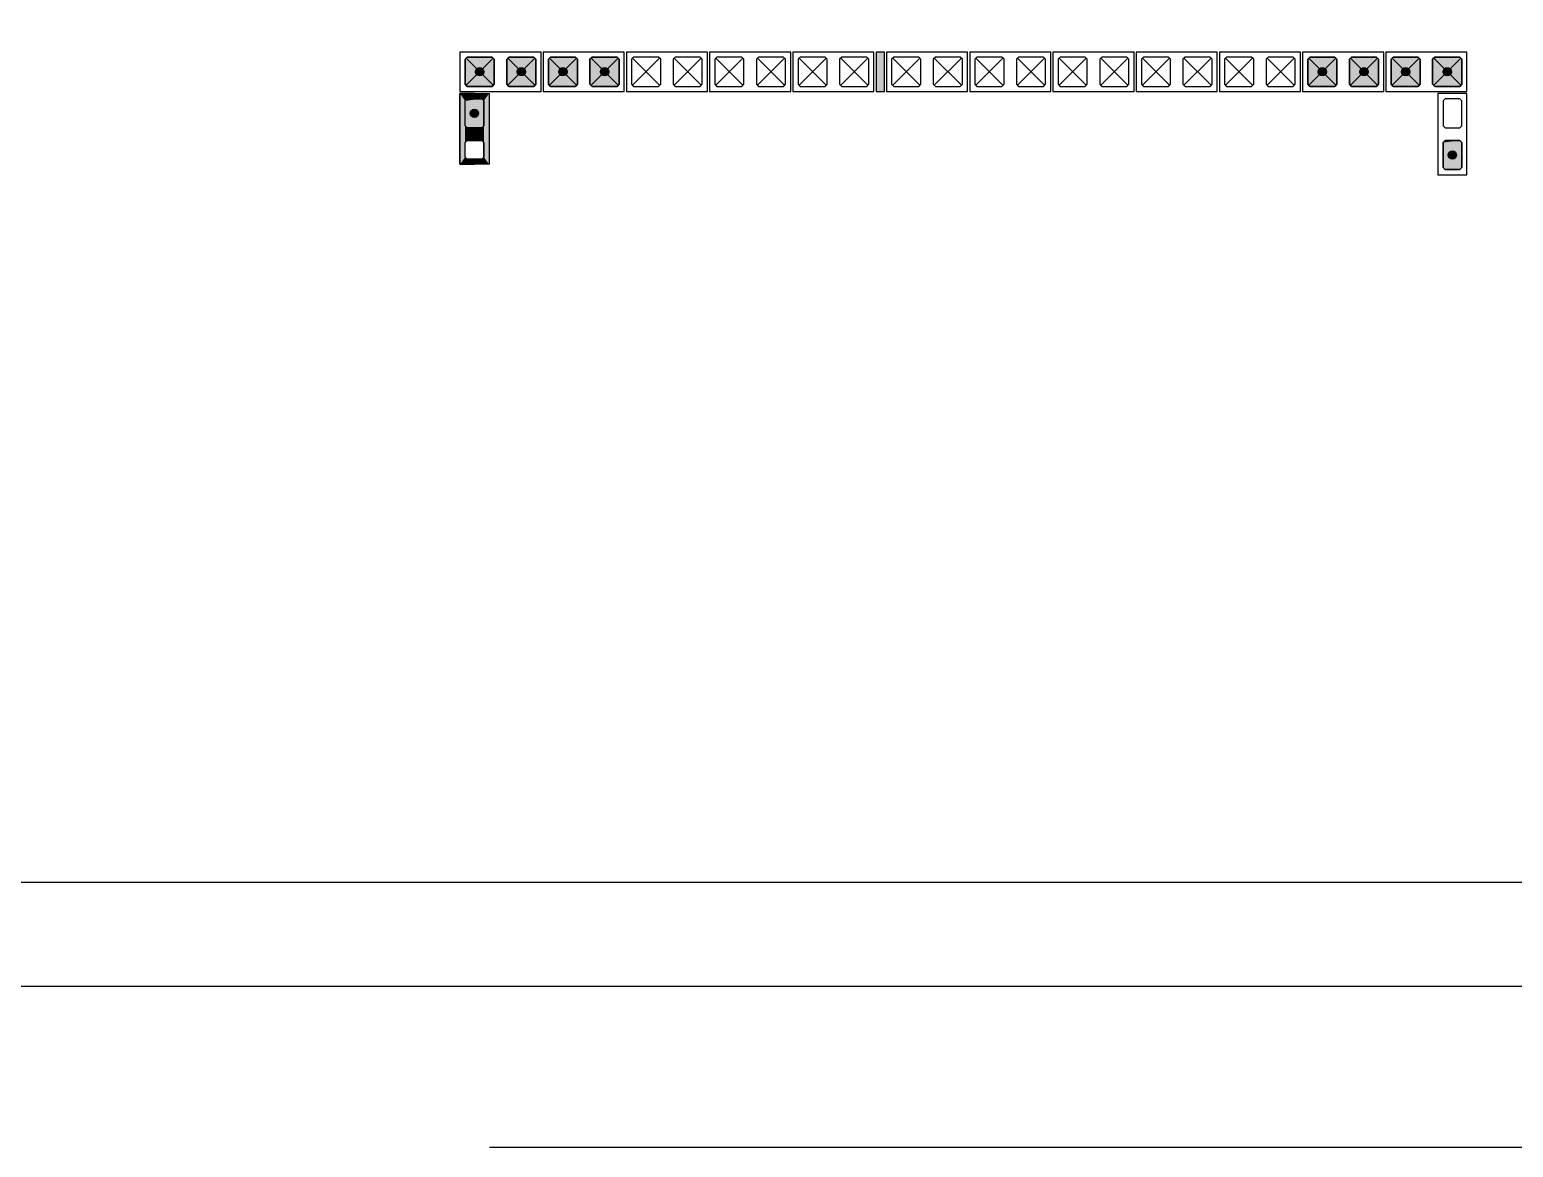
# Model space of a CAD drawing. Extents: x -2 to 121, y -2 to 61.
# Drawn here: x 68.63 to 82.89, y -1.55 to 9.19 of the extents above; entities that cross this region are included whole.
import ezdxf

# ---------------------------------------------------------------- set-up
doc = ezdxf.new("R2010")
doc.units = 0
doc.header["$MEASUREMENT"] = 0
doc.linetypes.add('ESTILO_TQS_0001', pattern=[0.45, 0.3, -0.15])
doc.linetypes.add('HIDDEN', pattern=[0.375, 0.25, -0.125])
doc.layers.get('Defpoints').update_dxf_attribs({"linetype": 'CONTINUOUS'})
for name, color, linetype in [('ARQ_FOLHA', 7, 'CONTINUOUS'), ('PENA_01', 1, 'CONTINUOUS'), ('PENA_02', 2, 'CONTINUOUS'), ('PENA_03', 3, 'CONTINUOUS'), ('PENA_11', 252, 'CONTINUOUS'), ('PENA_21', 100, 'CONTINUOUS'), ('PENA_25', 210, 'CONTINUOUS')]:
    doc.layers.add(name, color=color, linetype=linetype)

msp = doc.modelspace()

# ---------------------------------------------------------------- linework, layer by layer
at = {"layer": 'ARQ_FOLHA', "color": 1}
for points in [[(0, -0.003745), (118.9, -0.003745), (118.9, 59.396255), (0, 59.396255)], [(2.5, 0.996255), (117.9, 0.996255), (117.9, 58.396255), (2.5, 58.396255)]]:
    msp.add_lwpolyline(points, close=True, dxfattribs=at)
at = {"layer": 'Defpoints', "color": 8, "linetype": 'HIDDEN', "ltscale": 100}
msp.add_lwpolyline([(-1.95, 60.946255), (-1.95, -1.553745), (120.85, -1.553745), (120.85, 60.946255)], close=True, dxfattribs=at)
at = {"layer": 'PENA_01', "linetype": 'Continuous'}
for p, q in [((72.826947, 8.914781), (73.086947, 8.654781)), ((73.086947, 8.914781), (72.826947, 8.654781)), ((73.486947, 8.914781), (73.226947, 8.654781)), ((73.226947, 8.914781), (73.486947, 8.654781)), ((73.626947, 8.914781), (73.886947, 8.654781)), ((73.886947, 8.914781), (73.626947, 8.654781)), ((74.286947, 8.914781), (74.026947, 8.654781)), ((74.026947, 8.914781), (74.286947, 8.654781)), ((74.426947, 8.914781), (74.686947, 8.654781)), ((74.686947, 8.914781), (74.426947, 8.654781)), ((75.086947, 8.914781), (74.826947, 8.654781)), ((74.826947, 8.914781), (75.086947, 8.654781)), ((75.226947, 8.914781), (75.486947, 8.654781)), ((75.486947, 8.914781), (75.226947, 8.654781)), ((75.886947, 8.914781), (75.626947, 8.654781)), ((75.626947, 8.914781), (75.886947, 8.654781)), ((76.026947, 8.914781), (76.286947, 8.654781)), ((76.286947, 8.914781), (76.026947, 8.654781)), ((76.686947, 8.914781), (76.426947, 8.654781)), ((76.426947, 8.914781), (76.686947, 8.654781)), ((76.926947, 8.914781), (77.186947, 8.654781)), ((77.186947, 8.914781), (76.926947, 8.654781)), ((77.586947, 8.914781), (77.326947, 8.654781)), ((77.326947, 8.914781), (77.586947, 8.654781)), ((77.726947, 8.914781), (77.986947, 8.654781)), ((77.986947, 8.914781), (77.726947, 8.654781)), ((78.386947, 8.914781), (78.126947, 8.654781)), ((78.126947, 8.914781), (78.386947, 8.654781)), ((78.526947, 8.914781), (78.786947, 8.654781)), ((78.786947, 8.914781), (78.526947, 8.654781)), ((79.186947, 8.914781), (78.926947, 8.654781)), ((78.926947, 8.914781), (79.186947, 8.654781)), ((79.326947, 8.914781), (79.586947, 8.654781)), ((79.586947, 8.914781), (79.326947, 8.654781)), ((79.986947, 8.914781), (79.726947, 8.654781)), ((79.726947, 8.914781), (79.986947, 8.654781)), ((80.126947, 8.914781), (80.386947, 8.654781)), ((80.386947, 8.914781), (80.126947, 8.654781)), ((80.786947, 8.914781), (80.526947, 8.654781)), ((80.526947, 8.914781), (80.786947, 8.654781)), ((80.926947, 8.914781), (81.186947, 8.654781)), ((81.186947, 8.914781), (80.926947, 8.654781)), ((81.586947, 8.914781), (81.326947, 8.654781)), ((81.326947, 8.914781), (81.586947, 8.654781)), ((81.726947, 8.914781), (81.986947, 8.654781)), ((81.986947, 8.914781), (81.726947, 8.654781)), ((82.386947, 8.914781), (82.126947, 8.654781)), ((82.126947, 8.914781), (82.386947, 8.654781))]:
    msp.add_line(p, q, dxfattribs=at)
for points in [[(72.816947, 8.265191), (72.816947, 8.505191), (72.836947, 8.525191), (72.976947, 8.525191), (72.996947, 8.505191), (72.996947, 8.265191), (72.976947, 8.245191), (72.836947, 8.245191), (72.816947, 8.265191)], [(82.236947, 8.524781), (82.216947, 8.504781), (82.216947, 8.264781), (82.236947, 8.244781), (82.376947, 8.244781), (82.396947, 8.264781), (82.396947, 8.504781), (82.376947, 8.524781), (82.236947, 8.524781)], [(72.816947, 7.965191), (72.816947, 8.105191), (72.836947, 8.125191), (72.976947, 8.125191), (72.996947, 8.105191), (72.996947, 7.965191), (72.976947, 7.945191), (72.836947, 7.945191), (72.816947, 7.965191)], [(82.236947, 8.124781), (82.216947, 8.104781), (82.216947, 7.864781), (82.236947, 7.844781), (82.376947, 7.844781), (82.396947, 7.864781), (82.396947, 8.104781), (82.376947, 8.124781), (82.236947, 8.124781)]]:
    msp.add_lwpolyline(points, dxfattribs=at)
at = {"layer": 'PENA_02', "linetype": 'Continuous'}
for points in [[(72.766947, 8.594781), (73.546947, 8.594781), (73.546947, 8.974781), (72.766947, 8.974781), (72.766947, 8.594781)], [(73.566947, 8.594781), (74.346947, 8.594781), (74.346947, 8.974781), (73.566947, 8.974781), (73.566947, 8.594781)], [(74.366947, 8.594781), (75.146947, 8.594781), (75.146947, 8.974781), (74.366947, 8.974781), (74.366947, 8.594781)], [(75.166947, 8.594781), (75.946947, 8.594781), (75.946947, 8.974781), (75.166947, 8.974781), (75.166947, 8.594781)], [(75.966947, 8.594781), (76.746947, 8.594781), (76.746947, 8.974781), (75.966947, 8.974781), (75.966947, 8.594781)], [(76.846947, 8.974781), (76.766947, 8.974781), (76.766947, 8.594781), (76.846947, 8.594781), (76.846947, 8.974781)], [(76.866947, 8.594781), (77.646947, 8.594781), (77.646947, 8.974781), (76.866947, 8.974781), (76.866947, 8.594781)], [(77.666947, 8.594781), (78.446947, 8.594781), (78.446947, 8.974781), (77.666947, 8.974781), (77.666947, 8.594781)], [(78.466947, 8.594781), (79.246947, 8.594781), (79.246947, 8.974781), (78.466947, 8.974781), (78.466947, 8.594781)], [(79.266947, 8.594781), (80.046947, 8.594781), (80.046947, 8.974781), (79.266947, 8.974781), (79.266947, 8.594781)], [(80.066947, 8.594781), (80.846947, 8.594781), (80.846947, 8.974781), (80.066947, 8.974781), (80.066947, 8.594781)], [(80.866947, 8.594781), (81.646947, 8.594781), (81.646947, 8.974781), (80.866947, 8.974781), (80.866947, 8.594781)], [(81.666947, 8.594781), (82.446947, 8.594781), (82.446947, 8.974781), (81.666947, 8.974781), (81.666947, 8.594781)], [(72.766947, 7.895191), (72.766947, 8.575191), (73.046947, 8.575191), (73.046947, 7.895191), (72.766947, 7.895191)], [(82.166947, 8.574781), (82.166947, 7.794781), (82.446947, 7.794781), (82.446947, 8.574781), (82.166947, 8.574781)]]:
    msp.add_lwpolyline(points, dxfattribs=at)
at = {"layer": 'PENA_02', "linetype": 'ESTILO_TQS_0001'}
for points in [[(72.816947, 8.664781), (72.836947, 8.644781), (73.076947, 8.644781), (73.096947, 8.664781), (73.096947, 8.904781), (73.076947, 8.924781), (72.836947, 8.924781), (72.816947, 8.904781), (72.816947, 8.664781)], [(73.216947, 8.664781), (73.236947, 8.644781), (73.476947, 8.644781), (73.496947, 8.664781), (73.496947, 8.904781), (73.476947, 8.924781), (73.236947, 8.924781), (73.216947, 8.904781), (73.216947, 8.664781)], [(73.616947, 8.664781), (73.636947, 8.644781), (73.876947, 8.644781), (73.896947, 8.664781), (73.896947, 8.904781), (73.876947, 8.924781), (73.636947, 8.924781), (73.616947, 8.904781), (73.616947, 8.664781)], [(74.016947, 8.664781), (74.036947, 8.644781), (74.276947, 8.644781), (74.296947, 8.664781), (74.296947, 8.904781), (74.276947, 8.924781), (74.036947, 8.924781), (74.016947, 8.904781), (74.016947, 8.664781)], [(74.416947, 8.664781), (74.436947, 8.644781), (74.676947, 8.644781), (74.696947, 8.664781), (74.696947, 8.904781), (74.676947, 8.924781), (74.436947, 8.924781), (74.416947, 8.904781), (74.416947, 8.664781)], [(74.816947, 8.664781), (74.836947, 8.644781), (75.076947, 8.644781), (75.096947, 8.664781), (75.096947, 8.904781), (75.076947, 8.924781), (74.836947, 8.924781), (74.816947, 8.904781), (74.816947, 8.664781)], [(75.216947, 8.664781), (75.236947, 8.644781), (75.476947, 8.644781), (75.496947, 8.664781), (75.496947, 8.904781), (75.476947, 8.924781), (75.236947, 8.924781), (75.216947, 8.904781), (75.216947, 8.664781)], [(75.616947, 8.664781), (75.636947, 8.644781), (75.876947, 8.644781), (75.896947, 8.664781), (75.896947, 8.904781), (75.876947, 8.924781), (75.636947, 8.924781), (75.616947, 8.904781), (75.616947, 8.664781)], [(76.016947, 8.664781), (76.036947, 8.644781), (76.276947, 8.644781), (76.296947, 8.664781), (76.296947, 8.904781), (76.276947, 8.924781), (76.036947, 8.924781), (76.016947, 8.904781), (76.016947, 8.664781)], [(76.416947, 8.664781), (76.436947, 8.644781), (76.676947, 8.644781), (76.696947, 8.664781), (76.696947, 8.904781), (76.676947, 8.924781), (76.436947, 8.924781), (76.416947, 8.904781), (76.416947, 8.664781)], [(76.916947, 8.664781), (76.936947, 8.644781), (77.176947, 8.644781), (77.196947, 8.664781), (77.196947, 8.904781), (77.176947, 8.924781), (76.936947, 8.924781), (76.916947, 8.904781), (76.916947, 8.664781)], [(77.316947, 8.664781), (77.336947, 8.644781), (77.576947, 8.644781), (77.596947, 8.664781), (77.596947, 8.904781), (77.576947, 8.924781), (77.336947, 8.924781), (77.316947, 8.904781), (77.316947, 8.664781)], [(77.716947, 8.664781), (77.736947, 8.644781), (77.976947, 8.644781), (77.996947, 8.664781), (77.996947, 8.904781), (77.976947, 8.924781), (77.736947, 8.924781), (77.716947, 8.904781), (77.716947, 8.664781)], [(78.116947, 8.664781), (78.136947, 8.644781), (78.376947, 8.644781), (78.396947, 8.664781), (78.396947, 8.904781), (78.376947, 8.924781), (78.136947, 8.924781), (78.116947, 8.904781), (78.116947, 8.664781)], [(78.516947, 8.664781), (78.536947, 8.644781), (78.776947, 8.644781), (78.796947, 8.664781), (78.796947, 8.904781), (78.776947, 8.924781), (78.536947, 8.924781), (78.516947, 8.904781), (78.516947, 8.664781)], [(78.916947, 8.664781), (78.936947, 8.644781), (79.176947, 8.644781), (79.196947, 8.664781), (79.196947, 8.904781), (79.176947, 8.924781), (78.936947, 8.924781), (78.916947, 8.904781), (78.916947, 8.664781)], [(79.316947, 8.664781), (79.336947, 8.644781), (79.576947, 8.644781), (79.596947, 8.664781), (79.596947, 8.904781), (79.576947, 8.924781), (79.336947, 8.924781), (79.316947, 8.904781), (79.316947, 8.664781)], [(79.716947, 8.664781), (79.736947, 8.644781), (79.976947, 8.644781), (79.996947, 8.664781), (79.996947, 8.904781), (79.976947, 8.924781), (79.736947, 8.924781), (79.716947, 8.904781), (79.716947, 8.664781)], [(80.116947, 8.664781), (80.136947, 8.644781), (80.376947, 8.644781), (80.396947, 8.664781), (80.396947, 8.904781), (80.376947, 8.924781), (80.136947, 8.924781), (80.116947, 8.904781), (80.116947, 8.664781)], [(80.516947, 8.664781), (80.536947, 8.644781), (80.776947, 8.644781), (80.796947, 8.664781), (80.796947, 8.904781), (80.776947, 8.924781), (80.536947, 8.924781), (80.516947, 8.904781), (80.516947, 8.664781)], [(80.916947, 8.664781), (80.936947, 8.644781), (81.176947, 8.644781), (81.196947, 8.664781), (81.196947, 8.904781), (81.176947, 8.924781), (80.936947, 8.924781), (80.916947, 8.904781), (80.916947, 8.664781)], [(81.316947, 8.664781), (81.336947, 8.644781), (81.576947, 8.644781), (81.596947, 8.664781), (81.596947, 8.904781), (81.576947, 8.924781), (81.336947, 8.924781), (81.316947, 8.904781), (81.316947, 8.664781)], [(81.716947, 8.664781), (81.736947, 8.644781), (81.976947, 8.644781), (81.996947, 8.664781), (81.996947, 8.904781), (81.976947, 8.924781), (81.736947, 8.924781), (81.716947, 8.904781), (81.716947, 8.664781)], [(82.116947, 8.664781), (82.136947, 8.644781), (82.376947, 8.644781), (82.396947, 8.664781), (82.396947, 8.904781), (82.376947, 8.924781), (82.136947, 8.924781), (82.116947, 8.904781), (82.116947, 8.664781)]]:
    msp.add_lwpolyline(points, dxfattribs=at)
at = {"layer": 'PENA_03', "linetype": 'Continuous'}
for points in [[(73.076947, 8.924781), (73.096947, 8.904781), (73.096947, 8.664781), (73.076947, 8.644781), (72.836947, 8.644781), (72.816947, 8.664781), (72.816947, 8.904781), (72.836947, 8.924781), (73.076947, 8.924781)], [(73.476947, 8.924781), (73.496947, 8.904781), (73.496947, 8.664781), (73.476947, 8.644781), (73.236947, 8.644781), (73.216947, 8.664781), (73.216947, 8.904781), (73.236947, 8.924781), (73.476947, 8.924781)], [(73.876947, 8.924781), (73.896947, 8.904781), (73.896947, 8.664781), (73.876947, 8.644781), (73.636947, 8.644781), (73.616947, 8.664781), (73.616947, 8.904781), (73.636947, 8.924781), (73.876947, 8.924781)], [(74.276947, 8.924781), (74.296947, 8.904781), (74.296947, 8.664781), (74.276947, 8.644781), (74.036947, 8.644781), (74.016947, 8.664781), (74.016947, 8.904781), (74.036947, 8.924781), (74.276947, 8.924781)], [(81.176947, 8.924781), (81.196947, 8.904781), (81.196947, 8.664781), (81.176947, 8.644781), (80.936947, 8.644781), (80.916947, 8.664781), (80.916947, 8.904781), (80.936947, 8.924781), (81.176947, 8.924781)], [(81.576947, 8.924781), (81.596947, 8.904781), (81.596947, 8.664781), (81.576947, 8.644781), (81.336947, 8.644781), (81.316947, 8.664781), (81.316947, 8.904781), (81.336947, 8.924781), (81.576947, 8.924781)], [(81.976947, 8.924781), (81.996947, 8.904781), (81.996947, 8.664781), (81.976947, 8.644781), (81.736947, 8.644781), (81.716947, 8.664781), (81.716947, 8.904781), (81.736947, 8.924781), (81.976947, 8.924781)], [(82.376947, 8.924781), (82.396947, 8.904781), (82.396947, 8.664781), (82.376947, 8.644781), (82.136947, 8.644781), (82.116947, 8.664781), (82.116947, 8.904781), (82.136947, 8.924781), (82.376947, 8.924781)], [(72.976947, 8.525191), (72.996947, 8.505191), (72.996947, 8.265191), (72.976947, 8.245191), (72.836947, 8.245191), (72.816947, 8.265191), (72.816947, 8.505191), (72.836947, 8.525191), (72.976947, 8.525191)], [(82.376947, 8.124781), (82.396947, 8.104781), (82.396947, 7.864781), (82.376947, 7.844781), (82.236947, 7.844781), (82.216947, 7.864781), (82.216947, 8.104781), (82.236947, 8.124781), (82.376947, 8.124781)]]:
    msp.add_lwpolyline(points, dxfattribs=at)
for centre in [(72.956947, 8.784781), (73.356947, 8.784781), (73.756947, 8.784781), (74.156947, 8.784781), (81.056947, 8.784781), (81.456947, 8.784781), (81.856947, 8.784781), (82.256947, 8.784781), (72.906947, 8.385191), (82.306947, 7.984781)]:
    msp.add_circle(centre, 0.04, dxfattribs=at)
for points in [[(72.996947, 8.784781), (72.936947, 8.819422), (72.919359, 8.798461)], [(72.996947, 8.784781), (72.919359, 8.798461), (72.919359, 8.7711)], [(72.996947, 8.784781), (72.919359, 8.7711), (72.936947, 8.750139)], [(72.996947, 8.784781), (72.963893, 8.824173), (72.936947, 8.819422)], [(72.996947, 8.784781), (72.936947, 8.750139), (72.963893, 8.745388)], [(72.996947, 8.784781), (72.987589, 8.810492), (72.963893, 8.824173)], [(72.996947, 8.784781), (72.963893, 8.745388), (72.987589, 8.759069)], [(72.996947, 8.784781), (72.987589, 8.759069), (72.996947, 8.784781)], [(73.396947, 8.784781), (73.336947, 8.819422), (73.319359, 8.798461)], [(73.396947, 8.784781), (73.319359, 8.798461), (73.319359, 8.7711)], [(73.396947, 8.784781), (73.319359, 8.7711), (73.336947, 8.750139)], [(73.396947, 8.784781), (73.363893, 8.824173), (73.336947, 8.819422)], [(73.396947, 8.784781), (73.336947, 8.750139), (73.363893, 8.745388)], [(73.396947, 8.784781), (73.387589, 8.810492), (73.363893, 8.824173)], [(73.396947, 8.784781), (73.363893, 8.745388), (73.387589, 8.759069)], [(73.396947, 8.784781), (73.387589, 8.759069), (73.396947, 8.784781)], [(73.796947, 8.784781), (73.736947, 8.819422), (73.719359, 8.798461)], [(73.796947, 8.784781), (73.719359, 8.798461), (73.719359, 8.7711)], [(73.796947, 8.784781), (73.719359, 8.7711), (73.736947, 8.750139)], [(73.796947, 8.784781), (73.763893, 8.824173), (73.736947, 8.819422)], [(73.796947, 8.784781), (73.736947, 8.750139), (73.763893, 8.745388)], [(73.796947, 8.784781), (73.787589, 8.810492), (73.763893, 8.824173)], [(73.796947, 8.784781), (73.763893, 8.745388), (73.787589, 8.759069)], [(73.796947, 8.784781), (73.787589, 8.759069), (73.796947, 8.784781)], [(74.196947, 8.784781), (74.136947, 8.819422), (74.119359, 8.798461)], [(74.196947, 8.784781), (74.119359, 8.798461), (74.119359, 8.7711)], [(74.196947, 8.784781), (74.119359, 8.7711), (74.136947, 8.750139)], [(74.196947, 8.784781), (74.163893, 8.824173), (74.136947, 8.819422)], [(74.196947, 8.784781), (74.136947, 8.750139), (74.163893, 8.745388)], [(74.196947, 8.784781), (74.187589, 8.810492), (74.163893, 8.824173)], [(74.196947, 8.784781), (74.163893, 8.745388), (74.187589, 8.759069)], [(74.196947, 8.784781), (74.187589, 8.759069), (74.196947, 8.784781)], [(81.096947, 8.784781), (81.036947, 8.819422), (81.019359, 8.798461)], [(81.096947, 8.784781), (81.019359, 8.798461), (81.019359, 8.7711)], [(81.096947, 8.784781), (81.019359, 8.7711), (81.036947, 8.750139)], [(81.096947, 8.784781), (81.063893, 8.824173), (81.036947, 8.819422)], [(81.096947, 8.784781), (81.036947, 8.750139), (81.063893, 8.745388)], [(81.096947, 8.784781), (81.087589, 8.810492), (81.063893, 8.824173)], [(81.096947, 8.784781), (81.063893, 8.745388), (81.087589, 8.759069)], [(81.096947, 8.784781), (81.087589, 8.759069), (81.096947, 8.784781)], [(81.496947, 8.784781), (81.436947, 8.819422), (81.419359, 8.798461)], [(81.496947, 8.784781), (81.419359, 8.798461), (81.419359, 8.7711)], [(81.496947, 8.784781), (81.419359, 8.7711), (81.436947, 8.750139)], [(81.496947, 8.784781), (81.463893, 8.824173), (81.436947, 8.819422)], [(81.496947, 8.784781), (81.436947, 8.750139), (81.463893, 8.745388)], [(81.496947, 8.784781), (81.487589, 8.810492), (81.463893, 8.824173)], [(81.496947, 8.784781), (81.463893, 8.745388), (81.487589, 8.759069)], [(81.496947, 8.784781), (81.487589, 8.759069), (81.496947, 8.784781)], [(81.896947, 8.784781), (81.836947, 8.819422), (81.819359, 8.798461)], [(81.896947, 8.784781), (81.819359, 8.798461), (81.819359, 8.7711)], [(81.896947, 8.784781), (81.819359, 8.7711), (81.836947, 8.750139)], [(81.896947, 8.784781), (81.863893, 8.824173), (81.836947, 8.819422)], [(81.896947, 8.784781), (81.836947, 8.750139), (81.863893, 8.745388)], [(81.896947, 8.784781), (81.887589, 8.810492), (81.863893, 8.824173)], [(81.896947, 8.784781), (81.863893, 8.745388), (81.887589, 8.759069)], [(81.896947, 8.784781), (81.887589, 8.759069), (81.896947, 8.784781)], [(82.296947, 8.784781), (82.236947, 8.819422), (82.219359, 8.798461)], [(82.296947, 8.784781), (82.219359, 8.798461), (82.219359, 8.7711)], [(82.296947, 8.784781), (82.219359, 8.7711), (82.236947, 8.750139)], [(82.296947, 8.784781), (82.263893, 8.824173), (82.236947, 8.819422)], [(82.296947, 8.784781), (82.236947, 8.750139), (82.263893, 8.745388)], [(82.296947, 8.784781), (82.287589, 8.810492), (82.263893, 8.824173)], [(82.296947, 8.784781), (82.263893, 8.745388), (82.287589, 8.759069)], [(82.296947, 8.784781), (82.287589, 8.759069), (82.296947, 8.784781)], [(72.946947, 8.385191), (72.886947, 8.419832), (72.869359, 8.398872)], [(72.946947, 8.385191), (72.913893, 8.424584), (72.886947, 8.419832)], [(72.946947, 8.385191), (72.937589, 8.410903), (72.913893, 8.424584)], [(72.946947, 8.385191), (72.869359, 8.398872), (72.869359, 8.371511)], [(72.946947, 8.385191), (72.869359, 8.371511), (72.886947, 8.35055)], [(72.946947, 8.385191), (72.886947, 8.35055), (72.913893, 8.345799)], [(72.946947, 8.385191), (72.913893, 8.345799), (72.937589, 8.35948)], [(72.946947, 8.385191), (72.937589, 8.35948), (72.946947, 8.385191)], [(82.346947, 7.984781), (82.286947, 8.019422), (82.269359, 7.998461)], [(82.346947, 7.984781), (82.269359, 7.998461), (82.269359, 7.9711)], [(82.346947, 7.984781), (82.313893, 8.024173), (82.286947, 8.019422)], [(82.346947, 7.984781), (82.337589, 8.010492), (82.313893, 8.024173)], [(82.346947, 7.984781), (82.269359, 7.9711), (82.286947, 7.950139)], [(82.346947, 7.984781), (82.286947, 7.950139), (82.313893, 7.945388)], [(82.346947, 7.984781), (82.313893, 7.945388), (82.337589, 7.959069)], [(82.346947, 7.984781), (82.337589, 7.959069), (82.346947, 7.984781)]]:
    msp.add_solid(points, dxfattribs=at)
at = {"layer": 'PENA_11', "linetype": 'Continuous'}
for points in [[(73.076947, 8.924781), (72.836947, 8.644781), (72.816947, 8.664781)], [(73.076947, 8.924781), (72.816947, 8.664781), (72.816947, 8.904781)], [(73.076947, 8.924781), (72.816947, 8.904781), (72.836947, 8.924781)], [(73.076947, 8.924781), (73.076947, 8.644781), (72.836947, 8.644781)], [(73.076947, 8.924781), (72.836947, 8.924781), (73.076947, 8.924781)], [(73.076947, 8.924781), (73.096947, 8.904781), (73.096947, 8.664781)], [(73.076947, 8.924781), (73.096947, 8.664781), (73.076947, 8.644781)], [(73.476947, 8.924781), (73.236947, 8.644781), (73.216947, 8.664781)], [(73.476947, 8.924781), (73.216947, 8.664781), (73.216947, 8.904781)], [(73.476947, 8.924781), (73.216947, 8.904781), (73.236947, 8.924781)], [(73.476947, 8.924781), (73.476947, 8.644781), (73.236947, 8.644781)], [(73.476947, 8.924781), (73.236947, 8.924781), (73.476947, 8.924781)], [(73.476947, 8.924781), (73.496947, 8.904781), (73.496947, 8.664781)], [(73.476947, 8.924781), (73.496947, 8.664781), (73.476947, 8.644781)], [(73.876947, 8.924781), (73.636947, 8.644781), (73.616947, 8.664781)], [(73.876947, 8.924781), (73.616947, 8.664781), (73.616947, 8.904781)], [(73.876947, 8.924781), (73.616947, 8.904781), (73.636947, 8.924781)], [(73.876947, 8.924781), (73.876947, 8.644781), (73.636947, 8.644781)], [(73.876947, 8.924781), (73.636947, 8.924781), (73.876947, 8.924781)], [(73.876947, 8.924781), (73.896947, 8.904781), (73.896947, 8.664781)], [(73.876947, 8.924781), (73.896947, 8.664781), (73.876947, 8.644781)], [(74.276947, 8.924781), (74.036947, 8.644781), (74.016947, 8.664781)], [(74.276947, 8.924781), (74.016947, 8.664781), (74.016947, 8.904781)], [(74.276947, 8.924781), (74.016947, 8.904781), (74.036947, 8.924781)], [(74.276947, 8.924781), (74.276947, 8.644781), (74.036947, 8.644781)], [(74.276947, 8.924781), (74.036947, 8.924781), (74.276947, 8.924781)], [(74.276947, 8.924781), (74.296947, 8.904781), (74.296947, 8.664781)], [(74.276947, 8.924781), (74.296947, 8.664781), (74.276947, 8.644781)], [(81.176947, 8.924781), (80.936947, 8.644781), (80.916947, 8.664781)], [(81.176947, 8.924781), (80.916947, 8.664781), (80.916947, 8.904781)], [(81.176947, 8.924781), (80.916947, 8.904781), (80.936947, 8.924781)], [(81.176947, 8.924781), (81.176947, 8.644781), (80.936947, 8.644781)], [(81.176947, 8.924781), (80.936947, 8.924781), (81.176947, 8.924781)], [(81.176947, 8.924781), (81.196947, 8.904781), (81.196947, 8.664781)], [(81.176947, 8.924781), (81.196947, 8.664781), (81.176947, 8.644781)], [(81.576947, 8.924781), (81.336947, 8.644781), (81.316947, 8.664781)], [(81.576947, 8.924781), (81.316947, 8.664781), (81.316947, 8.904781)], [(81.576947, 8.924781), (81.316947, 8.904781), (81.336947, 8.924781)], [(81.576947, 8.924781), (81.576947, 8.644781), (81.336947, 8.644781)], [(81.576947, 8.924781), (81.336947, 8.924781), (81.576947, 8.924781)], [(81.576947, 8.924781), (81.596947, 8.904781), (81.596947, 8.664781)], [(81.576947, 8.924781), (81.596947, 8.664781), (81.576947, 8.644781)], [(81.976947, 8.924781), (81.736947, 8.644781), (81.716947, 8.664781)], [(81.976947, 8.924781), (81.716947, 8.664781), (81.716947, 8.904781)], [(81.976947, 8.924781), (81.716947, 8.904781), (81.736947, 8.924781)], [(81.976947, 8.924781), (81.976947, 8.644781), (81.736947, 8.644781)], [(81.976947, 8.924781), (81.736947, 8.924781), (81.976947, 8.924781)], [(81.976947, 8.924781), (81.996947, 8.904781), (81.996947, 8.664781)], [(81.976947, 8.924781), (81.996947, 8.664781), (81.976947, 8.644781)], [(82.376947, 8.924781), (82.136947, 8.644781), (82.116947, 8.664781)], [(82.376947, 8.924781), (82.116947, 8.664781), (82.116947, 8.904781)], [(82.376947, 8.924781), (82.116947, 8.904781), (82.136947, 8.924781)], [(82.376947, 8.924781), (82.376947, 8.644781), (82.136947, 8.644781)], [(82.376947, 8.924781), (82.136947, 8.924781), (82.376947, 8.924781)], [(82.376947, 8.924781), (82.396947, 8.904781), (82.396947, 8.664781)], [(82.376947, 8.924781), (82.396947, 8.664781), (82.376947, 8.644781)], [(72.976947, 8.525191), (72.836947, 8.245191), (72.816947, 8.265191)], [(72.976947, 8.525191), (72.816947, 8.265191), (72.816947, 8.505191)], [(72.976947, 8.525191), (72.816947, 8.505191), (72.836947, 8.525191)], [(72.976947, 8.525191), (72.976947, 8.245191), (72.836947, 8.245191)], [(72.976947, 8.525191), (72.836947, 8.525191), (72.976947, 8.525191)], [(72.976947, 8.525191), (72.996947, 8.505191), (72.996947, 8.265191)], [(72.976947, 8.525191), (72.996947, 8.265191), (72.976947, 8.245191)], [(82.376947, 8.124781), (82.236947, 7.844781), (82.216947, 7.864781)], [(82.376947, 8.124781), (82.216947, 7.864781), (82.216947, 8.104781)], [(82.376947, 8.124781), (82.216947, 8.104781), (82.236947, 8.124781)], [(82.376947, 8.124781), (82.376947, 7.844781), (82.236947, 7.844781)], [(82.376947, 8.124781), (82.236947, 8.124781), (82.376947, 8.124781)], [(82.376947, 8.124781), (82.396947, 8.104781), (82.396947, 7.864781)], [(82.376947, 8.124781), (82.396947, 7.864781), (82.376947, 7.844781)]]:
    msp.add_solid(points, dxfattribs=at)
at = {"layer": 'PENA_21', "linetype": 'Continuous'}
for points in [[(72.906947, 7.895191), (72.906947, 7.945191), (72.836947, 7.945191), (72.816947, 7.965191), (72.816947, 8.105191), (72.836947, 8.125191), (72.906947, 8.125191), (72.906947, 8.245191), (72.836947, 8.245191), (72.816947, 8.265191), (72.816947, 8.505191), (72.836947, 8.525191), (72.906947, 8.525191), (72.906947, 8.575191), (72.766947, 8.575191), (72.766947, 7.895191), (72.906947, 7.895191)], [(72.906947, 7.895191), (72.906947, 7.945191), (72.976947, 7.945191), (72.996947, 7.965191), (72.996947, 8.105191), (72.976947, 8.125191), (72.906947, 8.125191), (72.906947, 8.245191), (72.976947, 8.245191), (72.996947, 8.265191), (72.996947, 8.505191), (72.976947, 8.525191), (72.906947, 8.525191), (72.906947, 8.575191), (73.046947, 8.575191), (73.046947, 7.895191), (72.906947, 7.895191)]]:
    msp.add_lwpolyline(points, dxfattribs=at)
for points in [[(72.906947, 8.575191), (72.766947, 8.575191), (72.836947, 8.525191)], [(72.836947, 8.525191), (72.766947, 8.575191), (72.816947, 8.505191)], [(72.766947, 8.575191), (72.816947, 7.965191), (72.816947, 8.505191)], [(72.766947, 7.895191), (72.816947, 7.965191), (72.766947, 8.575191)], [(72.906947, 8.525191), (72.906947, 8.575191), (72.836947, 8.525191)], [(72.976947, 8.525191), (72.906947, 8.525191), (73.046947, 8.575191)], [(72.906947, 8.525191), (72.906947, 8.575191), (73.046947, 8.575191)], [(72.996947, 8.505191), (72.976947, 8.525191), (73.046947, 8.575191)], [(72.996947, 8.265191), (73.046947, 8.575191), (72.996947, 8.105191)], [(72.996947, 8.105191), (73.046947, 8.575191), (72.996947, 7.965191)], [(73.046947, 8.575191), (73.046947, 7.895191), (72.996947, 7.965191)], [(72.996947, 8.265191), (72.996947, 8.505191), (73.046947, 8.575191)], [(72.816947, 8.505191), (72.816947, 7.965191), (72.816947, 8.105191)], [(72.816947, 8.505191), (72.816947, 8.265191), (72.816947, 8.105191)], [(72.836947, 8.125191), (72.816947, 8.265191), (72.816947, 8.105191)], [(72.836947, 8.125191), (72.836947, 8.245191), (72.816947, 8.265191)], [(72.906947, 8.125191), (72.836947, 8.245191), (72.836947, 8.125191)], [(72.906947, 8.125191), (72.906947, 8.245191), (72.836947, 8.245191)], [(72.906947, 8.125191), (72.976947, 8.245191), (72.976947, 8.125191)], [(72.906947, 8.125191), (72.906947, 8.245191), (72.976947, 8.245191)], [(72.976947, 8.245191), (72.996947, 8.265191), (72.976947, 8.125191)], [(72.976947, 8.125191), (72.996947, 8.265191), (72.996947, 8.105191)], [(72.836947, 7.945191), (72.816947, 7.965191), (72.766947, 7.895191)], [(72.836947, 7.945191), (72.766947, 7.895191), (72.906947, 7.895191)], [(72.836947, 7.945191), (72.906947, 7.895191), (72.906947, 7.945191)], [(73.046947, 7.895191), (72.906947, 7.895191), (72.976947, 7.945191)], [(72.976947, 7.945191), (72.906947, 7.895191), (72.906947, 7.945191)], [(72.996947, 7.965191), (73.046947, 7.895191), (72.976947, 7.945191)]]:
    msp.add_solid(points, dxfattribs=at)
at = {"layer": 'PENA_25', "linetype": 'Continuous'}
msp.add_lwpolyline([(76.846947, 8.974781), (76.766947, 8.974781), (76.766947, 8.594781), (76.846947, 8.594781), (76.846947, 8.974781)], dxfattribs=at)
for points in [[(76.846947, 8.974781), (76.766947, 8.974781), (76.766947, 8.594781)], [(76.846947, 8.974781), (76.766947, 8.594781), (76.846947, 8.594781)], [(76.846947, 8.974781), (76.846947, 8.594781), (76.846947, 8.974781)]]:
    msp.add_solid(points, dxfattribs=at)

doc.saveas('drawing.dxf')
